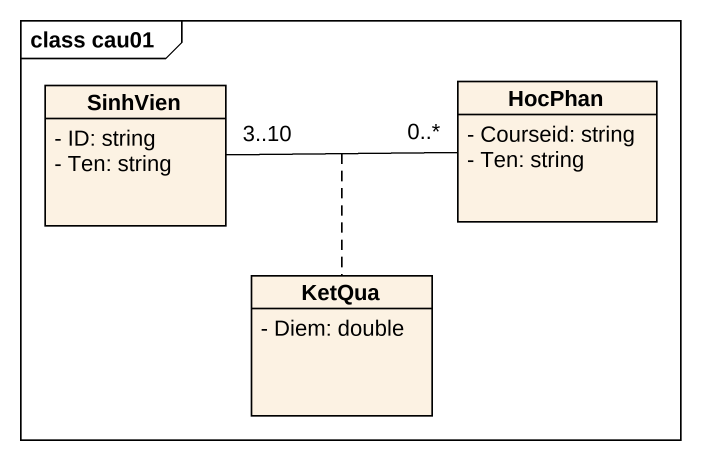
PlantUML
@startuml
mainframe class cau01
hide circle
hide empty members
skinparam classAttributeIconSize 0
class SinhVien {
  - ID: string
  - Ten: string
}
class HocPhan {
  - Courseid: string
  - Ten: string
}
class KetQua {
  - Diem: double
}
SinhVien "3..10" -right- "0..*" HocPhan
(SinhVien, HocPhan) .. KetQua
@enduml
